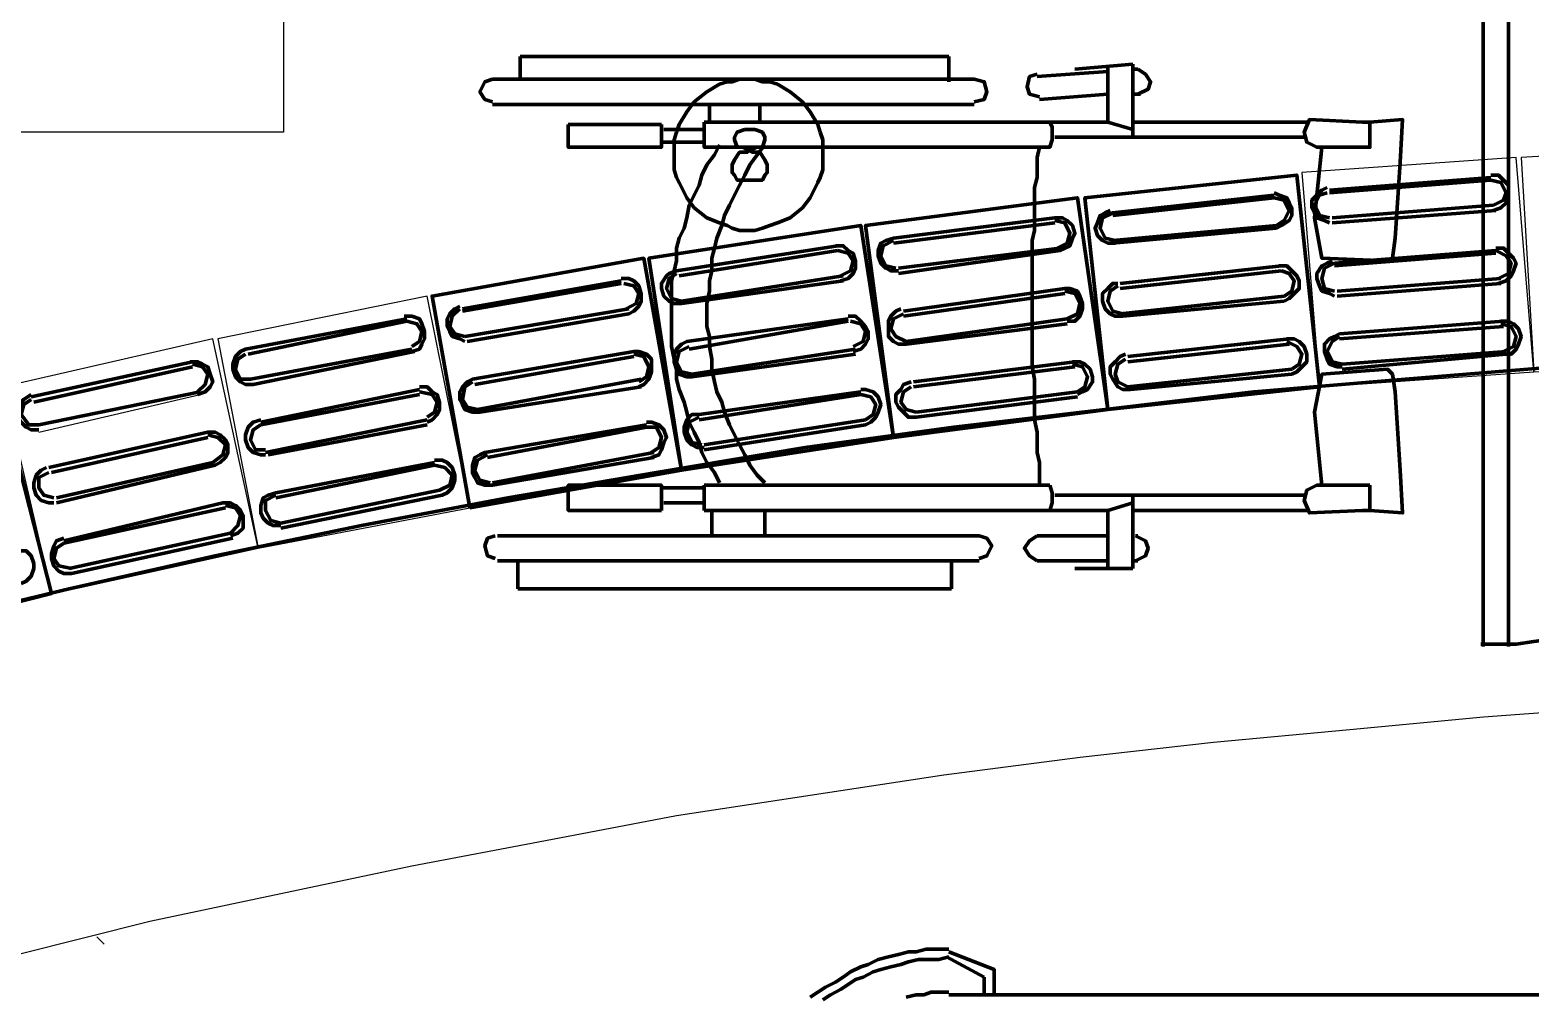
# Model space of a CAD drawing. Header units: millimetres. Extents: x 2273 to 2522, y 1034 to 1187.
# Drawn here: x 2286.195 to 2287.945, y 1110.057 to 1111.184 of the extents above; entities that cross this region are included whole.
import ezdxf

# ---------------------------------------------------------------- set-up
doc = ezdxf.new("R2010")
doc.units = ezdxf.units.MM
doc.layers.add('LAYER8', color=8, linetype='Continuous')
doc.layers.add('PAREDES', color=4, linetype='Continuous', lineweight=100)

# ---------------------------------------------------------------- blocks, each defined once
blk = doc.blocks.new('CAR')
at = {"layer": 'PAREDES', "color": 0, "linetype": 'Continuous'}
for points in [[(74.5799, 146.6775), (74.5681, 146.6775), (74.5534, 146.6775), (74.5417, 146.6745), (74.5328, 146.6745), (74.5211, 146.6716), (74.5093, 146.6686), (74.4975, 146.6657), (74.4858, 146.6598), (74.477, 146.6569), (74.4652, 146.651), (74.4564, 146.6451), (74.4475, 146.6392), (74.4358, 146.6333), (74.427, 146.6275), (74.4181, 146.6216)], [(74.5799, 146.6686), (74.5681, 146.6657), (74.5564, 146.6657), (74.5446, 146.6657), (74.5328, 146.6627), (74.524, 146.6598), (74.5123, 146.6569), (74.5005, 146.6539), (74.4917, 146.651), (74.4799, 146.6451), (74.4711, 146.6422), (74.4623, 146.6363), (74.4534, 146.6304), (74.4417, 146.6245), (74.4328, 146.6186)], [(74.577, 146.6686), (74.6211, 146.6451)], [(74.5799, 146.6745), (74.6328, 146.6539), (74.6328, 146.6245)], [(74.6211, 146.6451), (74.6211, 146.6245)], [(74.5799, 146.6275), (74.5681, 146.6275), (74.5593, 146.6275), (74.5505, 146.6245), (74.5417, 146.6245), (74.5299, 146.6216)], [(75.7652, 146.6245), (74.5799, 146.6245)]]:
    blk.add_lwpolyline(points, dxfattribs=at)
blk = doc.blocks.new('PROT')
at = {"layer": 'PAREDES', "color": 0, "linetype": 'Continuous'}
for points in [[(75.2005, 147.0333), (75.2211, 147.0333), (75.2417, 147.0333), (75.2623, 147.0363), (75.2828, 147.0392), (75.3034, 147.0392), (75.324, 147.0422), (75.3417, 147.0451), (75.3623, 147.051), (75.3828, 147.0539), (75.4005, 147.0598), (75.4211, 147.0627), (75.4387, 147.0686), (75.4564, 147.0745), (75.477, 147.0833), (75.4946, 147.0892), (75.5123, 147.0951), (75.5299, 147.1039), (75.5475, 147.1127), (75.5652, 147.1216), (75.5828, 147.1304), (75.6005, 147.1392), (75.6152, 147.148), (75.6328, 147.1598), (75.6475, 147.1716), (75.6652, 147.1804), (75.6799, 147.1922), (75.6946, 147.2039), (75.7093, 147.2157), (75.724, 147.2275), (75.7387, 147.2422), (75.7534, 147.2539), (75.7652, 147.2686), (75.7799, 147.2804), (75.7917, 147.2951), (75.8064, 147.3098), (75.8181, 147.3245), (75.8299, 147.3392), (75.8417, 147.3539), (75.8534, 147.3716), (75.8652, 147.3863), (75.874, 147.401), (75.8858, 147.4186), (75.8946, 147.4363), (75.9034, 147.451), (75.9123, 147.4686), (75.9211, 147.4863), (75.9299, 147.5039), (75.9387, 147.5216), (75.9446, 147.5392), (75.9534, 147.5569), (75.9593, 147.5775), (75.9652, 147.5951), (75.9711, 147.6157), (75.977, 147.6333), (75.9799, 147.6539), (75.9858, 147.6716), (75.9887, 147.6922), (75.9917, 147.7127), (75.9946, 147.7304), (75.9975, 147.751), (75.9975, 147.7716), (76.0005, 147.7922), (76.0005, 147.8127), (76.0005, 147.8333)], [(75.2034, 147.0304), (75.2034, 147.8333), (75.2328, 147.8333), (75.2328, 147.0304)], [(76.0034, 147.8333), (76.0034, 147.8127), (76.0034, 147.7922), (76.0064, 147.7716), (76.0064, 147.751), (76.0093, 147.7304), (76.0123, 147.7127), (76.0152, 147.6922), (76.0181, 147.6716), (76.024, 147.6539), (76.027, 147.6333), (76.0328, 147.6157), (76.0387, 147.5951), (76.0446, 147.5775), (76.0505, 147.5569), (76.0593, 147.5392), (76.0652, 147.5216), (76.074, 147.5039), (76.0828, 147.4863), (76.0917, 147.4686), (76.1005, 147.451), (76.1093, 147.4363), (76.1181, 147.4186), (76.1299, 147.401), (76.1387, 147.3863), (76.1505, 147.3716), (76.1623, 147.3539), (76.174, 147.3392), (76.1858, 147.3245), (76.1975, 147.3098), (76.2093, 147.2951), (76.224, 147.2804), (76.2358, 147.2686), (76.2505, 147.2539), (76.2652, 147.2422), (76.2799, 147.2275), (76.2946, 147.2157), (76.3093, 147.2039), (76.324, 147.1922), (76.3387, 147.1804), (76.3564, 147.1716), (76.3711, 147.1598), (76.3887, 147.148), (76.4034, 147.1392), (76.4211, 147.1304), (76.4387, 147.1216), (76.4564, 147.1127), (76.474, 147.1039), (76.4917, 147.0951), (76.5093, 147.0892), (76.527, 147.0833), (76.5446, 147.0745), (76.5652, 147.0686), (76.5828, 147.0627), (76.6034, 147.0598), (76.6211, 147.0539), (76.6417, 147.051), (76.6593, 147.0451), (76.6799, 147.0422), (76.7005, 147.0392), (76.7211, 147.0392), (76.7417, 147.0363), (76.7623, 147.0333), (76.7828, 147.0333), (76.8034, 147.0333)], [(76.8034, 147.8333), (76.774, 147.8333), (76.774, 147.0304)], [(76.8034, 147.8333), (76.8034, 147.0304)]]:
    blk.add_lwpolyline(points, dxfattribs=at)
blk = doc.blocks.new('MKJ')
at = {"layer": 'PAREDES', "color": 0, "linetype": 'Continuous'}
for points in [[(74.0799, 147.7186), (74.0799, 147.6922)], [(74.5799, 147.7186), (74.0799, 147.7186)], [(74.5799, 147.6892), (74.5799, 147.7186)], [(74.7652, 147.701), (74.6828, 147.6951)], [(74.7946, 147.7098), (74.727, 147.7039)], [(74.7652, 147.6422), (74.7652, 147.7069)], [(74.7946, 147.6245), (74.7946, 147.7098)], [(74.8005, 147.7039), (74.7946, 147.7039)], [(74.8005, 147.6745), (74.8123, 147.6804), (74.8152, 147.6892), (74.8093, 147.698), (74.8005, 147.7039)], [(74.0475, 147.6922), (74.0387, 147.6892), (74.0328, 147.6775), (74.0387, 147.6686), (74.0475, 147.6657)], [(74.0475, 147.6922), (74.6093, 147.6922)], [(74.3446, 147.6922), (74.3358, 147.6922), (74.327, 147.6892), (74.3211, 147.6892), (74.3123, 147.6863), (74.2975, 147.6775), (74.2828, 147.6657), (74.274, 147.6539), (74.2652, 147.6392), (74.2623, 147.6304), (74.2593, 147.6216), (74.2593, 147.6127), (74.2593, 147.6039), (74.2593, 147.5951), (74.2593, 147.5863), (74.2623, 147.5775), (74.2652, 147.5716), (74.274, 147.5539), (74.2828, 147.5422), (74.2975, 147.5304), (74.3123, 147.5245), (74.3211, 147.5216), (74.327, 147.5186), (74.3358, 147.5157), (74.3446, 147.5157), (74.3534, 147.5157), (74.3623, 147.5186), (74.3711, 147.5216), (74.3799, 147.5245), (74.3946, 147.5304), (74.4093, 147.5422), (74.4181, 147.5539), (74.427, 147.5716), (74.4299, 147.5775), (74.4328, 147.5863), (74.4328, 147.5951), (74.4328, 147.6039), (74.4328, 147.6127), (74.4328, 147.6216), (74.4299, 147.6304), (74.427, 147.6392), (74.4181, 147.6539), (74.4093, 147.6657), (74.3946, 147.6775), (74.3799, 147.6863), (74.3711, 147.6892), (74.3623, 147.6892), (74.3534, 147.6922), (74.3446, 147.6922)], [(74.6093, 147.6657), (74.6211, 147.6686), (74.624, 147.6775), (74.6211, 147.6892), (74.6093, 147.6922)], [(74.6828, 147.698), (74.674, 147.6951), (74.6711, 147.6833), (74.674, 147.6745), (74.6858, 147.6716)], [(74.6858, 147.6686), (74.7652, 147.6745)], [(74.7946, 147.6745), (74.8034, 147.6745)], [(74.6093, 147.6627), (74.0475, 147.6627)], [(74.3005, 147.6627), (74.3005, 147.6422)], [(74.3593, 147.6627), (74.3593, 147.6422)], [(74.2446, 147.6392), (74.1358, 147.6392)], [(74.1358, 147.6392), (74.1358, 147.6127), (74.2446, 147.6127), (74.2446, 147.6392)], [(74.2475, 147.6333), (74.2946, 147.6333)], [(74.7652, 147.6422), (74.2946, 147.6422)], [(74.2946, 147.6422), (74.2946, 147.6127), (74.6975, 147.6127), (74.7005, 147.6216), (74.7005, 147.6363), (74.6975, 147.6422)], [(74.3417, 147.6333), (74.3328, 147.6304), (74.3299, 147.6245), (74.3299, 147.6216), (74.3328, 147.6127), (74.3387, 147.6127), (74.3505, 147.6069), (74.3593, 147.6069), (74.3652, 147.598), (74.3681, 147.5922), (74.3681, 147.5833), (74.3652, 147.5804), (74.3623, 147.5745), (74.3534, 147.5745), (74.3417, 147.5745), (74.3328, 147.5745), (74.3299, 147.5804), (74.327, 147.5833), (74.327, 147.5922), (74.3299, 147.598), (74.3358, 147.6069), (74.3446, 147.6069), (74.3564, 147.6127), (74.3623, 147.6127), (74.3652, 147.6216), (74.3652, 147.6245), (74.3623, 147.6304), (74.3534, 147.6333), (74.3417, 147.6333)], [(74.7652, 147.6422), (74.7946, 147.6333)], [(75.0005, 147.6422), (74.7946, 147.6422)], [(75.0711, 147.6422), (75.0711, 147.6127), (75.0093, 147.6127), (74.9975, 147.6186), (74.9946, 147.6304), (75.0005, 147.6451), (75.0623, 147.6422)], [(75.0623, 147.6422), (75.0711, 147.6422), (75.1093, 147.6451), (75.1064, 147.5951), (75.1005, 147.5069), (75.0975, 147.4833), (75.0917, 147.4804), (75.0152, 147.4833), (75.0064, 147.5304), (75.0152, 147.6127)], [(74.2446, 147.6186), (74.2946, 147.6186)], [(74.3123, 147.6157), (74.3064, 147.6039), (74.2975, 147.5922), (74.2917, 147.5804), (74.2887, 147.5686), (74.2828, 147.5569), (74.277, 147.5451), (74.274, 147.5304), (74.2711, 147.5186), (74.2652, 147.5069), (74.2623, 147.4951), (74.2623, 147.4804), (74.2593, 147.4686), (74.2564, 147.4569), (74.2564, 147.4422), (74.2564, 147.4304), (74.2564, 147.4186), (74.2564, 147.4039), (74.2564, 147.3922), (74.2564, 147.3804), (74.2593, 147.3657), (74.2623, 147.3539), (74.2623, 147.3422), (74.2652, 147.3304), (74.2711, 147.3157), (74.274, 147.3039), (74.277, 147.2922), (74.2828, 147.2804), (74.2887, 147.2686), (74.2917, 147.2569), (74.2975, 147.2451), (74.3064, 147.2333), (74.3123, 147.2216)], [(74.3652, 147.6157), (74.3564, 147.6039), (74.3475, 147.5922), (74.3417, 147.5804), (74.3358, 147.5686), (74.3299, 147.5569), (74.324, 147.5451), (74.3181, 147.5333), (74.3152, 147.5216), (74.3093, 147.5069), (74.3064, 147.4951), (74.3034, 147.4833), (74.3034, 147.4686), (74.3005, 147.4569), (74.3005, 147.4451), (74.2975, 147.4304), (74.2975, 147.4186), (74.2975, 147.4039), (74.3005, 147.3922), (74.3005, 147.3804), (74.3034, 147.3657), (74.3034, 147.3539), (74.3064, 147.3392), (74.3093, 147.3275), (74.3152, 147.3157), (74.3181, 147.3039), (74.324, 147.2892), (74.3299, 147.2775), (74.3358, 147.2657), (74.3417, 147.2539), (74.3475, 147.2422), (74.3564, 147.2304), (74.3652, 147.2216)], [(74.6858, 147.6127), (74.6828, 147.601), (74.6828, 147.5892), (74.6828, 147.5775), (74.6799, 147.5657), (74.6799, 147.5539), (74.6799, 147.5392), (74.6799, 147.5275), (74.6799, 147.5157), (74.677, 147.5039), (74.677, 147.4922), (74.677, 147.4775), (74.677, 147.4657), (74.677, 147.4539), (74.677, 147.4422), (74.677, 147.4304), (74.677, 147.4157), (74.677, 147.4039), (74.677, 147.3922), (74.677, 147.3804), (74.677, 147.3686), (74.677, 147.3569), (74.6799, 147.3422), (74.6799, 147.3304), (74.6799, 147.3186), (74.6799, 147.3069), (74.6799, 147.2951), (74.6828, 147.2804), (74.6828, 147.2686), (74.6828, 147.2569), (74.6858, 147.2451), (74.6858, 147.2333), (74.6858, 147.2186)], [(74.7034, 147.6245), (74.9946, 147.6245)], [(75.0152, 147.2186), (75.0064, 147.3039), (75.0152, 147.348), (75.0917, 147.3539), (75.0975, 147.348), (75.1005, 147.3275), (75.1064, 147.2363), (75.1093, 147.1863), (75.0711, 147.1892), (75.0623, 147.1892)], [(74.2446, 147.1892), (74.2446, 147.2186), (74.1358, 147.2186), (74.1358, 147.1892), (74.2446, 147.1892)], [(74.2446, 147.2157), (74.2946, 147.2157)], [(74.2946, 147.2186), (74.6975, 147.2186)], [(74.2946, 147.2186), (74.2946, 147.1892)], [(74.6975, 147.2186), (74.7005, 147.2098), (74.7005, 147.198), (74.6975, 147.1892)], [(75.0711, 147.2186), (75.0093, 147.2186), (74.9975, 147.2127), (74.9946, 147.201), (75.0005, 147.1863), (75.0623, 147.1892)], [(75.0711, 147.2186), (75.0711, 147.1892)], [(74.2475, 147.198), (74.2946, 147.198)], [(74.7034, 147.2069), (74.9946, 147.2069)], [(74.7652, 147.1892), (74.7946, 147.198)], [(74.7946, 147.2069), (74.7946, 147.1216)], [(74.7652, 147.1892), (74.2946, 147.1892)], [(74.3034, 147.1598), (74.3034, 147.1892)], [(74.3652, 147.1598), (74.3652, 147.1892)], [(74.7652, 147.1892), (74.7652, 147.1216)], [(75.0005, 147.1892), (74.7946, 147.1892)], [(74.0505, 147.1598), (74.0417, 147.1569), (74.0387, 147.148), (74.0417, 147.1363), (74.0505, 147.1333)], [(74.0534, 147.1598), (74.6152, 147.1598)], [(74.6152, 147.1333), (74.624, 147.1363), (74.6299, 147.148), (74.624, 147.1569), (74.6152, 147.1598)], [(74.6828, 147.1598), (74.674, 147.1539), (74.6681, 147.1451), (74.674, 147.1363), (74.6828, 147.1304)], [(74.7652, 147.1598), (74.6828, 147.1598)], [(74.7975, 147.1598), (74.8005, 147.1598)], [(74.7975, 147.1304), (74.8093, 147.1363), (74.8123, 147.1451), (74.8093, 147.1539), (74.7975, 147.1598)], [(74.6152, 147.1304), (74.0534, 147.1304)], [(74.077, 147.098), (74.077, 147.1304)], [(74.5828, 147.098), (74.5828, 147.1304)], [(74.6828, 147.1304), (74.7652, 147.1304)], [(74.8005, 147.1304), (74.7946, 147.1304)], [(74.7946, 147.1216), (74.727, 147.1216)], [(74.5828, 147.098), (74.077, 147.098)]]:
    blk.add_lwpolyline(points, dxfattribs=at)
blk = doc.blocks.new('KJIUY')
at = {"layer": 'PAREDES', "color": 160, "linetype": 'Continuous'}
for points in [[(74.7652, 147.3069), (75.0123, 147.3333), (74.9858, 147.5804), (74.7387, 147.5539), (74.7652, 147.3069)], [(75.2152, 147.5392), (75.224, 147.5422), (75.2299, 147.548), (75.2328, 147.5539), (75.2328, 147.5627), (75.2328, 147.5686), (75.227, 147.5745), (75.2211, 147.5804), (75.2123, 147.5804)], [(75.0211, 147.5657), (75.0152, 147.5627), (75.0093, 147.5569), (75.0034, 147.551), (75.0034, 147.5422), (75.0064, 147.5363), (75.0093, 147.5304), (75.0181, 147.5275), (75.024, 147.5245)], [(75.2123, 147.5775), (75.024, 147.5627)], [(75.2123, 147.5745), (75.024, 147.5598)], [(75.2152, 147.5451), (75.227, 147.551), (75.2299, 147.5598), (75.224, 147.5716), (75.2123, 147.5745)], [(74.5152, 147.2745), (74.7652, 147.3069), (74.7299, 147.5539), (74.4828, 147.5216), (74.5152, 147.2745)], [(74.9593, 147.5569), (74.7711, 147.5363)], [(74.9593, 147.5539), (74.7711, 147.5333)], [(74.9623, 147.5186), (74.9681, 147.5216), (74.977, 147.5275), (74.9799, 147.5333), (74.9799, 147.5422), (74.977, 147.548), (74.974, 147.5539), (74.9652, 147.5569), (74.9593, 147.5598)], [(74.9623, 147.5216), (74.9711, 147.5275), (74.977, 147.5392), (74.9711, 147.551), (74.9593, 147.5539)], [(75.0211, 147.5598), (75.0123, 147.5569), (75.0064, 147.5451), (75.0123, 147.5333), (75.024, 147.5304)], [(75.027, 147.5304), (75.2152, 147.5451)], [(74.7034, 147.5304), (74.5152, 147.5069)], [(74.7093, 147.4922), (74.7152, 147.4951), (74.7211, 147.498), (74.724, 147.5069), (74.727, 147.5127), (74.724, 147.5216), (74.7181, 147.5275), (74.7123, 147.5304), (74.7034, 147.5304)], [(74.7064, 147.4951), (74.7181, 147.501), (74.7211, 147.5127), (74.7152, 147.5245), (74.7034, 147.5275)], [(74.7681, 147.5392), (74.7623, 147.5363), (74.7564, 147.5333), (74.7534, 147.5245), (74.7505, 147.5186), (74.7534, 147.5098), (74.7593, 147.5039), (74.7652, 147.501), (74.774, 147.501)], [(74.7711, 147.5363), (74.7593, 147.5304), (74.7564, 147.5186), (74.7623, 147.5069), (74.774, 147.5039)], [(75.027, 147.5245), (75.2181, 147.5392)], [(74.2681, 147.2363), (74.5152, 147.2745), (74.477, 147.5216), (74.2299, 147.4833), (74.2681, 147.2363)], [(74.7034, 147.5245), (74.5152, 147.501)], [(74.7711, 147.5039), (74.9623, 147.5216)], [(74.7711, 147.501), (74.9623, 147.5186)], [(74.4505, 147.498), (74.2623, 147.4686)], [(74.4505, 147.4922), (74.2652, 147.4627)], [(74.4534, 147.4569), (74.4623, 147.4598), (74.4681, 147.4657), (74.4711, 147.4716), (74.4711, 147.4804), (74.4681, 147.4892), (74.4623, 147.4922), (74.4564, 147.498), (74.4475, 147.498)], [(74.4534, 147.4627), (74.4652, 147.4686), (74.4681, 147.4804), (74.4623, 147.4892), (74.4505, 147.4922)], [(74.5152, 147.5069), (74.5064, 147.5039), (74.5005, 147.501), (74.4975, 147.4922), (74.4975, 147.4863), (74.5005, 147.4775), (74.5064, 147.4716), (74.5123, 147.4686), (74.5211, 147.4686)], [(74.5152, 147.5039), (74.5034, 147.498), (74.5005, 147.4863), (74.5064, 147.4745), (74.5181, 147.4716)], [(74.5211, 147.4716), (74.7093, 147.4951)], [(74.5211, 147.4657), (74.7093, 147.4922)], [(75.2181, 147.4922), (75.0299, 147.4775)], [(75.2211, 147.4539), (75.2299, 147.4569), (75.2358, 147.4627), (75.2387, 147.4686), (75.2417, 147.4775), (75.2387, 147.4833), (75.2328, 147.4892), (75.227, 147.4951), (75.2181, 147.4951)], [(75.2211, 147.4598), (75.2328, 147.4657), (75.2358, 147.4775), (75.2299, 147.4863), (75.2181, 147.4922)], [(74.0211, 147.1922), (74.2681, 147.2363), (74.224, 147.4833), (73.977, 147.4392), (74.0211, 147.1922)], [(74.9681, 147.4745), (74.7799, 147.4539)], [(74.9711, 147.4333), (74.977, 147.4363), (74.9828, 147.4422), (74.9887, 147.448), (74.9887, 147.4569), (74.9858, 147.4627), (74.9799, 147.4686), (74.974, 147.4745), (74.9652, 147.4745)], [(75.027, 147.4804), (75.0211, 147.4775), (75.0152, 147.4745), (75.0093, 147.4657), (75.0093, 147.4598), (75.0123, 147.451), (75.0152, 147.4451), (75.024, 147.4422), (75.0299, 147.4392)], [(75.0299, 147.4775), (75.0181, 147.4716), (75.0152, 147.4598), (75.0181, 147.448), (75.0299, 147.4451)], [(75.2181, 147.4892), (75.0299, 147.4745)], [(74.1975, 147.4569), (74.0123, 147.4245)], [(74.2064, 147.4186), (74.2123, 147.4216), (74.2181, 147.4275), (74.2211, 147.4333), (74.2211, 147.4422), (74.2181, 147.451), (74.2123, 147.4569), (74.2064, 147.4598), (74.1975, 147.4598)], [(74.2623, 147.4686), (74.2534, 147.4657), (74.2505, 147.4627), (74.2446, 147.4539), (74.2446, 147.448), (74.2475, 147.4392), (74.2534, 147.4333), (74.2593, 147.4304), (74.2681, 147.4304)], [(74.2623, 147.4657), (74.2534, 147.4598), (74.2505, 147.448), (74.2564, 147.4363), (74.2681, 147.4333)], [(74.2681, 147.4333), (74.4564, 147.4627)], [(74.2681, 147.4304), (74.4564, 147.4569)], [(74.9681, 147.4686), (74.7799, 147.448)], [(74.9711, 147.4392), (74.9799, 147.4451), (74.9828, 147.4569), (74.977, 147.4657), (74.9681, 147.4686)], [(75.0328, 147.4451), (75.224, 147.4598)], [(74.1975, 147.4539), (74.0123, 147.4216)], [(74.2034, 147.4245), (74.2152, 147.4304), (74.2181, 147.4422), (74.2123, 147.451), (74.2005, 147.4539)], [(74.7152, 147.448), (74.527, 147.4216)], [(74.7152, 147.4422), (74.527, 147.4157)], [(74.7181, 147.4098), (74.727, 147.4098), (74.7328, 147.4157), (74.7358, 147.4245), (74.7358, 147.4304), (74.7328, 147.4392), (74.7299, 147.4451), (74.7211, 147.448), (74.7152, 147.448)], [(74.7181, 147.4127), (74.7299, 147.4186), (74.7328, 147.4304), (74.727, 147.4422), (74.7152, 147.4451)], [(74.777, 147.4539), (74.7711, 147.4539), (74.7652, 147.448), (74.7593, 147.4422), (74.7593, 147.4333), (74.7623, 147.4245), (74.7681, 147.4186), (74.774, 147.4157), (74.7828, 147.4157)], [(74.777, 147.451), (74.7681, 147.4451), (74.7652, 147.4333), (74.7711, 147.4216), (74.7828, 147.4186)], [(74.7799, 147.4186), (74.9711, 147.4392)], [(75.0328, 147.4392), (75.224, 147.4539)], [(74.0093, 147.4275), (74.0034, 147.4245), (73.9975, 147.4186), (73.9946, 147.4127), (73.9946, 147.4039), (73.9975, 147.398), (74.0005, 147.3922), (74.0093, 147.3892), (74.0152, 147.3863)], [(74.0093, 147.4245), (74.0005, 147.4157), (73.9975, 147.4039), (74.0034, 147.3951), (74.0152, 147.3922)], [(74.0152, 147.3922), (74.2064, 147.4245)], [(74.524, 147.4245), (74.5181, 147.4216), (74.5123, 147.4157), (74.5093, 147.4098), (74.5093, 147.401), (74.5093, 147.3922), (74.5152, 147.3863), (74.5211, 147.3833), (74.5299, 147.3833)], [(74.7828, 147.4157), (74.9711, 147.4333)], [(73.9475, 147.4127), (73.7593, 147.3775)], [(73.9475, 147.4098), (73.7623, 147.3716)], [(73.9534, 147.3745), (73.9623, 147.3775), (73.9652, 147.3833), (73.9681, 147.3892), (73.9681, 147.398), (73.9652, 147.4069), (73.9623, 147.4127), (73.9534, 147.4157), (73.9446, 147.4157)], [(73.9534, 147.3804), (73.9623, 147.3863), (73.9652, 147.398), (73.9593, 147.4069), (73.9475, 147.4098)], [(74.0181, 147.3863), (74.2064, 147.4186)], [(74.4623, 147.4127), (74.274, 147.3863)], [(74.4623, 147.4098), (74.277, 147.3775)], [(74.4681, 147.3745), (74.477, 147.3775), (74.4828, 147.3833), (74.4858, 147.3892), (74.4858, 147.398), (74.4828, 147.4039), (74.477, 147.4098), (74.4711, 147.4157), (74.4623, 147.4157)], [(74.4681, 147.3804), (74.4799, 147.3863), (74.4828, 147.398), (74.477, 147.4069), (74.4652, 147.4098)], [(74.527, 147.4186), (74.5152, 147.4127), (74.5123, 147.401), (74.5181, 147.3922), (74.5299, 147.3863)], [(74.5299, 147.3863), (74.7181, 147.4127)], [(74.5299, 147.3833), (74.7181, 147.4069)], [(75.227, 147.4098), (75.0358, 147.3951)], [(75.227, 147.4039), (75.0358, 147.3892)], [(75.227, 147.3716), (75.2358, 147.3716), (75.2417, 147.3775), (75.2446, 147.3833), (75.2475, 147.3922), (75.2446, 147.401), (75.2387, 147.4069), (75.2328, 147.4098), (75.224, 147.4098)], [(75.227, 147.3745), (75.2387, 147.3804), (75.2417, 147.3922), (75.2358, 147.4039), (75.224, 147.4069)], [(74.274, 147.3863), (74.2681, 147.3833), (74.2623, 147.3775), (74.2593, 147.3716), (74.2593, 147.3627), (74.2623, 147.3539), (74.2652, 147.348), (74.274, 147.3451), (74.2799, 147.3451)], [(74.977, 147.3892), (74.7887, 147.3686)], [(74.9799, 147.348), (74.9858, 147.351), (74.9917, 147.3569), (74.9975, 147.3627), (74.9975, 147.3716), (74.9946, 147.3804), (74.9887, 147.3863), (74.9828, 147.3892), (74.974, 147.3892)], [(74.9799, 147.3539), (74.9887, 147.3598), (74.9917, 147.3716), (74.9858, 147.3804), (74.974, 147.3863)], [(75.0358, 147.3951), (75.0299, 147.3922), (75.024, 147.3892), (75.0181, 147.3833), (75.0181, 147.3745), (75.0211, 147.3657), (75.024, 147.3598), (75.0328, 147.3569), (75.0387, 147.3569)], [(75.0358, 147.3922), (75.027, 147.3863), (75.0211, 147.3745), (75.027, 147.3627), (75.0387, 147.3598)], [(73.7593, 147.3775), (73.7534, 147.3745), (73.7475, 147.3686), (73.7446, 147.3598), (73.7446, 147.3539), (73.7475, 147.3451), (73.7534, 147.3392), (73.7593, 147.3363), (73.7681, 147.3363)], [(73.7593, 147.3716), (73.7505, 147.3657), (73.7475, 147.3539), (73.7534, 147.3422), (73.7652, 147.3422)], [(73.7652, 147.3422), (73.9534, 147.3775)], [(73.7681, 147.3363), (73.9564, 147.3745)], [(74.2123, 147.3745), (74.024, 147.3422)], [(74.2123, 147.3686), (74.027, 147.3363)], [(74.2181, 147.3333), (74.224, 147.3363), (74.2299, 147.3422), (74.2328, 147.351), (74.2328, 147.3569), (74.2328, 147.3657), (74.227, 147.3716), (74.2181, 147.3745), (74.2123, 147.3745)], [(74.2181, 147.3392), (74.227, 147.3451), (74.2299, 147.3569), (74.224, 147.3686), (74.2123, 147.3716)], [(74.277, 147.3804), (74.2652, 147.3745), (74.2623, 147.3627), (74.2681, 147.351), (74.2799, 147.348)], [(74.2799, 147.348), (74.4711, 147.3775)], [(74.2799, 147.3451), (74.4711, 147.3716)], [(74.7858, 147.3716), (74.7799, 147.3686), (74.774, 147.3627), (74.7681, 147.3569), (74.7681, 147.348), (74.7711, 147.3422), (74.777, 147.3333), (74.7828, 147.3304), (74.7917, 147.3304)], [(74.977, 147.3833), (74.7887, 147.3627)], [(75.0387, 147.3598), (75.2299, 147.3745)], [(75.0387, 147.3539), (75.2299, 147.3716)], [(73.6975, 147.3627), (73.5093, 147.3216)], [(73.6975, 147.3569), (73.5123, 147.3157)], [(73.7034, 147.3245), (73.7123, 147.3275), (73.7181, 147.3333), (73.7211, 147.3392), (73.7181, 147.348), (73.7152, 147.3569), (73.7093, 147.3598), (73.7034, 147.3627), (73.6946, 147.3627)], [(73.7034, 147.3275), (73.7123, 147.3363), (73.7152, 147.348), (73.7093, 147.3569), (73.6975, 147.3598)], [(74.727, 147.3627), (74.5387, 147.3392)], [(74.727, 147.3569), (74.5387, 147.3333)], [(74.7299, 147.3245), (74.7358, 147.3275), (74.7417, 147.3304), (74.7475, 147.3392), (74.7475, 147.3451), (74.7446, 147.3539), (74.7387, 147.3598), (74.7328, 147.3627), (74.724, 147.3627)], [(74.7299, 147.3275), (74.7387, 147.3333), (74.7417, 147.3451), (74.7358, 147.3569), (74.724, 147.3598)], [(74.7858, 147.3657), (74.777, 147.3598), (74.774, 147.348), (74.777, 147.3392), (74.7887, 147.3333)], [(74.7887, 147.3333), (74.9799, 147.3539)], [(73.2887, 147.0304), (73.5328, 147.0922), (73.4711, 147.3333), (73.2299, 147.2716), (73.2887, 147.0304)], [(73.9711, 147.2922), (73.977, 147.2951), (73.9828, 147.301), (73.9858, 147.3069), (73.9858, 147.3157), (73.9828, 147.3245), (73.977, 147.3275), (73.9711, 147.3333), (73.9623, 147.3333)], [(74.024, 147.3422), (74.0181, 147.3392), (74.0123, 147.3333), (74.0093, 147.3275), (74.0093, 147.3186), (74.0123, 147.3127), (74.0152, 147.3069), (74.024, 147.3039), (74.0328, 147.3039)], [(74.024, 147.3392), (74.0152, 147.3333), (74.0123, 147.3186), (74.0181, 147.3098), (74.0299, 147.3069)], [(74.0299, 147.3069), (74.2211, 147.3422)], [(74.0328, 147.3039), (74.2211, 147.3333)], [(74.5358, 147.3392), (74.527, 147.3363), (74.524, 147.3304), (74.5181, 147.3245), (74.5181, 147.3157), (74.5211, 147.3098), (74.527, 147.3039), (74.5328, 147.298), (74.5417, 147.298)], [(74.5358, 147.3333), (74.527, 147.3275), (74.524, 147.3157), (74.5299, 147.3069), (74.5417, 147.3039)], [(74.7917, 147.3304), (74.9799, 147.348)], [(73.5093, 147.3245), (73.5005, 147.3186), (73.4975, 147.3157), (73.4946, 147.3069), (73.4946, 147.298), (73.4975, 147.2922), (73.5034, 147.2863), (73.5093, 147.2833), (73.5181, 147.2833)], [(73.5093, 147.3186), (73.5005, 147.3127), (73.4975, 147.301), (73.5064, 147.2892), (73.5181, 147.2892)], [(73.5181, 147.2892), (73.7064, 147.3275)], [(73.9623, 147.3304), (73.777, 147.2922)], [(73.9623, 147.3245), (73.777, 147.2892)], [(73.9711, 147.298), (73.9799, 147.3039), (73.9828, 147.3157), (73.977, 147.3245), (73.9623, 147.3275)], [(74.477, 147.3275), (74.2887, 147.301)], [(74.477, 147.3245), (74.2887, 147.2951)], [(74.4828, 147.2892), (74.4887, 147.2922), (74.4946, 147.298), (74.4975, 147.3039), (74.5005, 147.3127), (74.4975, 147.3216), (74.4917, 147.3275), (74.4828, 147.3304), (74.477, 147.3304)], [(74.4828, 147.2951), (74.4917, 147.301), (74.4946, 147.3127), (74.4887, 147.3216), (74.477, 147.3245)], [(74.5417, 147.3039), (74.7299, 147.3275)], [(74.5417, 147.298), (74.7299, 147.3216)], [(74.2887, 147.301), (74.2799, 147.301), (74.274, 147.2951), (74.2711, 147.2863), (74.2711, 147.2804), (74.274, 147.2716), (74.2799, 147.2657), (74.2858, 147.2627), (74.2946, 147.2627)], [(74.2887, 147.298), (74.277, 147.2922), (74.274, 147.2804), (74.2799, 147.2686), (74.2917, 147.2657)], [(73.7152, 147.2804), (73.5299, 147.2392)], [(73.724, 147.2422), (73.7299, 147.2451), (73.7358, 147.251), (73.7387, 147.2569), (73.7387, 147.2657), (73.7358, 147.2716), (73.7299, 147.2775), (73.724, 147.2804), (73.7152, 147.2804)], [(73.777, 147.2951), (73.7681, 147.2922), (73.7623, 147.2863), (73.7593, 147.2775), (73.7593, 147.2716), (73.7623, 147.2627), (73.7681, 147.2569), (73.777, 147.2539), (73.7828, 147.2539)], [(73.777, 147.2892), (73.7681, 147.2833), (73.7652, 147.2716), (73.7711, 147.2598), (73.7828, 147.2598)], [(73.7828, 147.2569), (73.9711, 147.2951)], [(73.7858, 147.2539), (73.9711, 147.2892)], [(74.227, 147.2892), (74.0387, 147.2569)], [(74.227, 147.2863), (74.0417, 147.251)], [(74.2328, 147.251), (74.2417, 147.2539), (74.2446, 147.2598), (74.2475, 147.2686), (74.2505, 147.2745), (74.2475, 147.2833), (74.2417, 147.2892), (74.2328, 147.2922), (74.227, 147.2922)], [(74.2328, 147.2569), (74.2417, 147.2627), (74.2446, 147.2745), (74.2387, 147.2863), (74.227, 147.2863)], [(74.2946, 147.2657), (74.4828, 147.2951)], [(74.2946, 147.2598), (74.4828, 147.2892)], [(73.7152, 147.2745), (73.5328, 147.2333)], [(73.7211, 147.2451), (73.7328, 147.2539), (73.7358, 147.2657), (73.727, 147.2745), (73.7152, 147.2775)], [(73.5387, 147.2039), (73.7211, 147.2451)], [(73.9799, 147.2451), (73.7946, 147.2098)], [(73.9887, 147.2069), (73.9946, 147.2098), (74.0005, 147.2157), (74.0034, 147.2245), (74.0034, 147.2304), (74.0005, 147.2392), (73.9946, 147.2451), (73.9887, 147.248), (73.9799, 147.248)], [(74.0387, 147.2569), (74.0328, 147.2539), (74.027, 147.251), (74.024, 147.2422), (74.024, 147.2333), (74.027, 147.2275), (74.0299, 147.2216), (74.0387, 147.2186), (74.0475, 147.2186)], [(74.0417, 147.2539), (74.0299, 147.248), (74.027, 147.2363), (74.0328, 147.2245), (74.0446, 147.2216)], [(74.0475, 147.2216), (74.2358, 147.2569)], [(74.0475, 147.2186), (74.2358, 147.251)], [(73.527, 147.2392), (73.5211, 147.2363), (73.5152, 147.2304), (73.5123, 147.2216), (73.5123, 147.2157), (73.5152, 147.2069), (73.5211, 147.201), (73.5299, 147.198), (73.5358, 147.198)], [(73.5299, 147.2333), (73.5181, 147.2275), (73.5181, 147.2157), (73.524, 147.2069), (73.5358, 147.2039)], [(73.5387, 147.198), (73.724, 147.2422)], [(73.9799, 147.2422), (73.7946, 147.2039)], [(73.9858, 147.2127), (73.9975, 147.2186), (74.0005, 147.2304), (73.9917, 147.2392), (73.9799, 147.2422)], [(73.8005, 147.1745), (73.9858, 147.2127)], [(73.7328, 147.198), (73.5475, 147.1539)], [(73.7417, 147.1598), (73.7505, 147.1627), (73.7564, 147.1686), (73.7564, 147.1745), (73.7564, 147.1833), (73.7534, 147.1892), (73.7475, 147.1951), (73.7417, 147.198), (73.7328, 147.198)], [(73.7417, 147.1627), (73.7505, 147.1716), (73.7534, 147.1833), (73.7475, 147.1922), (73.7358, 147.1951)], [(73.7946, 147.2098), (73.7858, 147.2069), (73.7799, 147.2039), (73.777, 147.1951), (73.777, 147.1863), (73.7799, 147.1804), (73.7858, 147.1745), (73.7917, 147.1716), (73.8005, 147.1716)], [(73.7946, 147.2069), (73.7828, 147.201), (73.7828, 147.1892), (73.7887, 147.1775), (73.8005, 147.1745)], [(73.8005, 147.1686), (73.9887, 147.2069)], [(73.7358, 147.1922), (73.5475, 147.151)], [(73.5534, 147.1216), (73.7417, 147.1627)], [(73.4975, 147.1039), (73.5034, 147.1069), (73.5093, 147.1127), (73.5123, 147.1216), (73.5123, 147.1275), (73.5093, 147.1363), (73.5034, 147.1422), (73.4946, 147.1422), (73.4887, 147.1422)], [(73.5475, 147.1569), (73.5387, 147.1539), (73.5358, 147.148), (73.5328, 147.1392), (73.5328, 147.1333), (73.5358, 147.1245), (73.5417, 147.1186), (73.5475, 147.1157), (73.5564, 147.1157)], [(73.5475, 147.151), (73.5387, 147.1451), (73.5358, 147.1333), (73.5417, 147.1245), (73.5564, 147.1216)], [(73.5564, 147.1157), (73.7446, 147.1569)]]:
    blk.add_lwpolyline(points, dxfattribs=at)
at = {"layer": 'PAREDES', "color": 0, "linetype": 'Continuous'}
blk.add_lwpolyline([(76.8887, 147.3422), (76.7123, 147.3569), (76.5358, 147.3657), (76.3593, 147.3716), (76.1799, 147.3775), (76.0005, 147.3775), (75.824, 147.3775), (75.6446, 147.3716), (75.4681, 147.3657), (75.2887, 147.3569), (75.1123, 147.3422), (74.9358, 147.3275), (74.7623, 147.3069), (74.5858, 147.2863), (74.4123, 147.2627), (74.2387, 147.2333), (74.0652, 147.2039), (73.8946, 147.1716), (73.724, 147.1363), (73.5534, 147.098), (73.3828, 147.0569)], dxfattribs=at)

msp = doc.modelspace()

# ---------------------------------------------------------------- linework, layer by layer
at = {"layer": 'LAYER8', "linetype": 'Continuous'}
for points in [[(2286.4902, 1111.3471), (2286.4902, 1111.0648)], [(2286.4902, 1111.0648), (2284.6872, 1111.0648)]]:
    msp.add_lwpolyline(points, dxfattribs=at)
at = {"layer": 'LAYER8', "color": 160, "linetype": 'Continuous'}
for points in [[(2287.949, 1110.7854), (2288.199, 1110.8001), (2288.1843, 1111.0501), (2287.9343, 1111.0354), (2287.949, 1110.7854)], [(2287.699, 1110.7677), (2287.949, 1110.7854), (2287.9284, 1111.0354), (2287.6784, 1111.0177), (2287.699, 1110.7677)], [(2286.4608, 1110.5795), (2286.7078, 1110.6265), (2286.6578, 1110.8736), (2286.4137, 1110.8236), (2286.4608, 1110.5795)], [(2286.2196, 1110.5265), (2286.4608, 1110.5795), (2286.4078, 1110.8236), (2286.1637, 1110.7677), (2286.2196, 1110.5265)], [(2286.2049, 1110.7148), (2286.3931, 1110.7589)]]:
    msp.add_lwpolyline(points, dxfattribs=at)
at = {"layer": 'LAYER8', "color": 0, "linetype": 'Continuous'}
msp.add_lwpolyline([(2289.4843, 1110.3824), (2289.3255, 1110.3942), (2289.1666, 1110.403), (2289.0078, 1110.4089), (2288.849, 1110.4118), (2288.6872, 1110.4118), (2288.5284, 1110.4118), (2288.3696, 1110.4089), (2288.2078, 1110.403), (2288.049, 1110.3942), (2287.8902, 1110.3824), (2287.7343, 1110.3677), (2287.5755, 1110.353), (2287.4196, 1110.3354), (2287.2608, 1110.3148), (2287.1049, 1110.2913), (2286.949, 1110.2677), (2286.7961, 1110.2383), (2286.6402, 1110.2089), (2286.4872, 1110.1765), (2286.3343, 1110.1442), (2286.1813, 1110.106)], dxfattribs=at)
at = {"layer": 'LAYER8', "color": 252, "linetype": 'Continuous'}
msp.add_lwpolyline([(2286.2813, 1110.1177), (2286.2725, 1110.1265)], dxfattribs=at)

# ---------------------------------------------------------------- block references
at = {"layer": 'LAYER8', "linetype": 'ByBlock'}
for name in ['PROT', 'MKJ', 'CAR']:
    msp.add_blockref(name, (2212.6867, 963.4344), dxfattribs=at)
at = {"layer": 'LAYER8', "color": 0, "linetype": 'ByBlock'}
msp.add_blockref('KJIUY', (2212.6867, 963.4344), dxfattribs=at)

doc.saveas('drawing.dxf')
